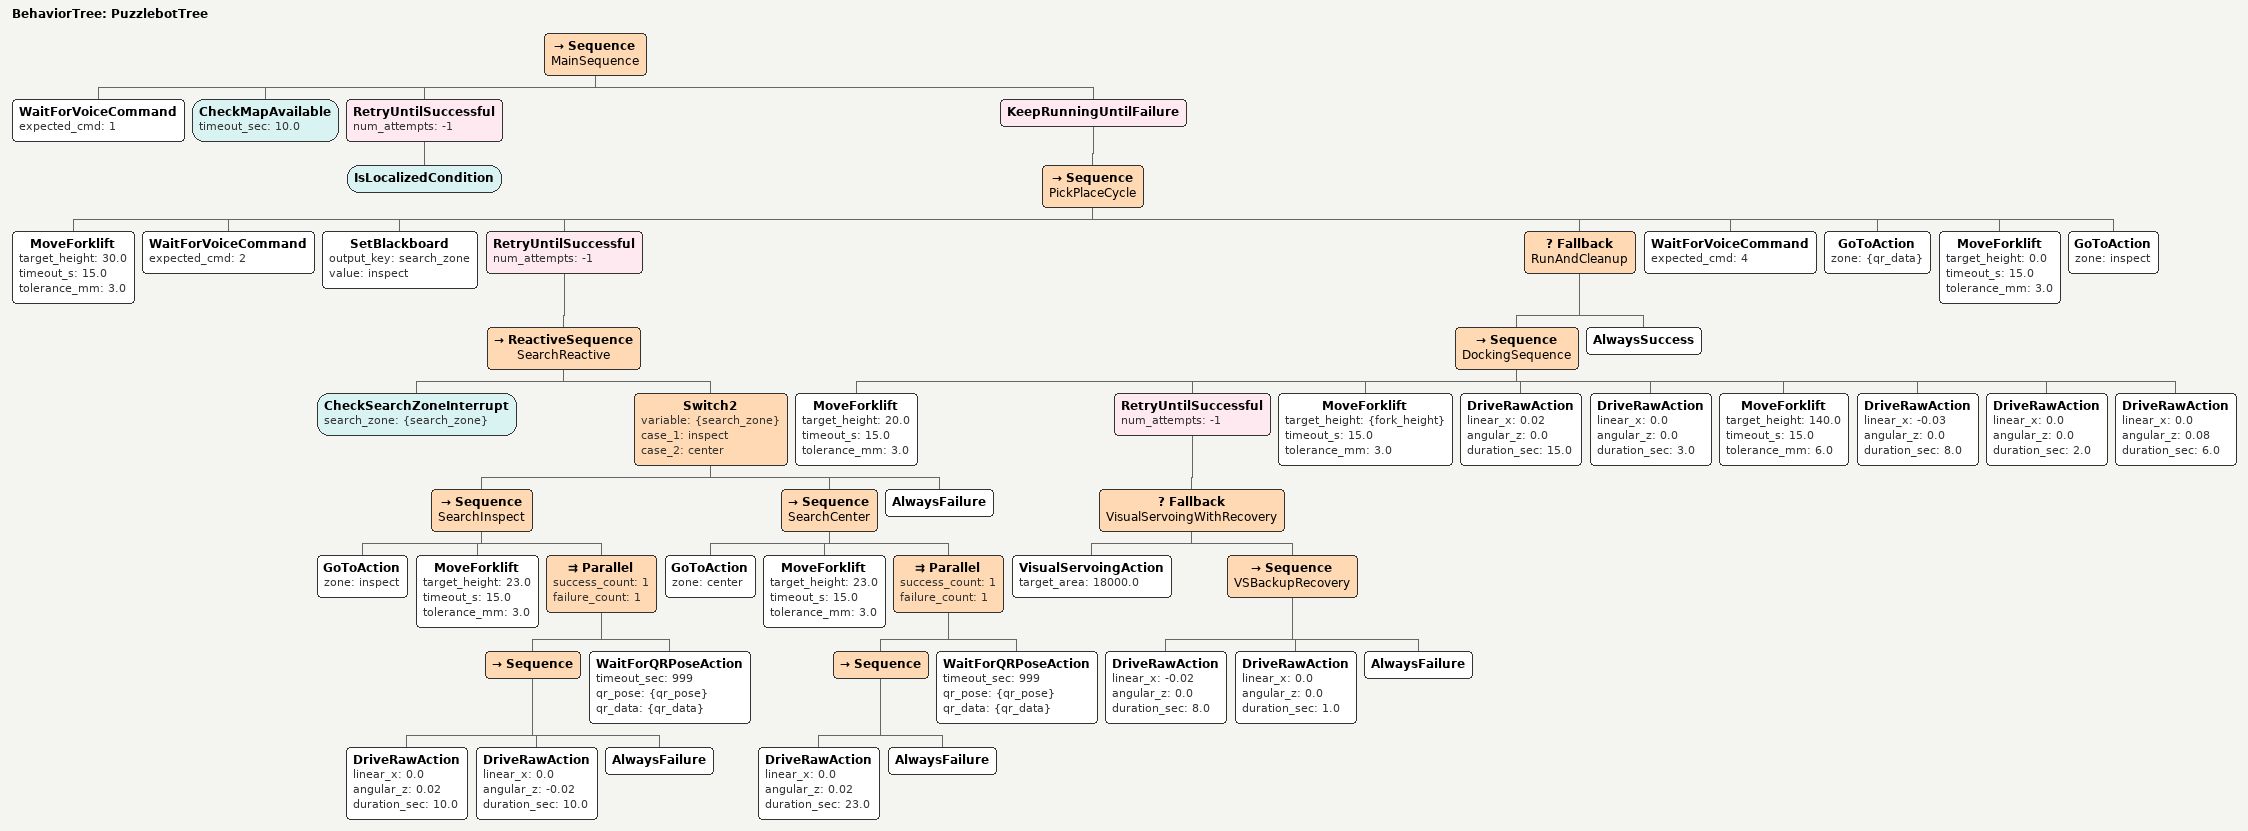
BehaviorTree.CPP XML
<root BTCPP_format="4">
  <BehaviorTree ID="PuzzlebotTree">
    <Sequence name="MainSequence">

      <!-- arranca: nada inicia hasta este comando -->
      <WaitForVoiceCommand expected_cmd="1"/>

      <CheckMapAvailable timeout_sec="10.0"/>
      <RetryUntilSuccessful num_attempts="-1">
        <IsLocalizedCondition/>
      </RetryUntilSuccessful>

      <KeepRunningUntilFailure>
        <Sequence name="PickPlaceCycle">
          <MoveForklift target_height="30.0" timeout_s="15.0" tolerance_mm="3.0"/>

          <!-- recoge: arranca la busqueda, zona inicial inspect -->
          <WaitForVoiceCommand expected_cmd="2"/>
          <SetBlackboard output_key="search_zone" value="inspect"/>

          <!-- busqueda interrumpible: retry hasta encontrar QR -->
          <RetryUntilSuccessful num_attempts="-1">
            <ReactiveSequence name="SearchReactive">

              <!-- guard: cada tick escucha /voice_command -->
              <!-- base/recoge a otra zona => FAILURE y cambia search_zone -->
              <CheckSearchZoneInterrupt search_zone="{search_zone}"/>

              <Switch2 variable="{search_zone}" case_1="inspect" case_2="center">

                <Sequence name="SearchInspect">
                  <GoToAction zone="inspect"/>
                  <MoveForklift target_height="23.0" timeout_s="15.0" tolerance_mm="3.0"/>
                  <Parallel success_count="1" failure_count="1">
                    <Sequence>
                      <DriveRawAction linear_x="0.0" angular_z="0.02" duration_sec="10.0"/>
                      <DriveRawAction linear_x="0.0" angular_z="-0.02" duration_sec="10.0"/>
                      <AlwaysFailure/>
                    </Sequence>
                    <WaitForQRPoseAction timeout_sec="999" qr_pose="{qr_pose}" qr_data="{qr_data}"/>
                  </Parallel>
                </Sequence>

                <Sequence name="SearchCenter">
                  <GoToAction zone="center"/>
                  <MoveForklift target_height="23.0" timeout_s="15.0" tolerance_mm="3.0"/>
                  <Parallel success_count="1" failure_count="1">
                    <Sequence>
                      <DriveRawAction linear_x="0.0" angular_z="0.02" duration_sec="23.0"/>
                      <AlwaysFailure/>
                    </Sequence>
                    <WaitForQRPoseAction timeout_sec="999" qr_pose="{qr_pose}" qr_data="{qr_data}"/>
                  </Parallel>
                </Sequence>

                <AlwaysFailure/>
              </Switch2>

            </ReactiveSequence>
          </RetryUntilSuccessful>

          <!-- docking: NO interrumpible (no hay guard aqui) -->
          <Fallback name="RunAndCleanup">
            <Sequence name="DockingSequence">
              <MoveForklift target_height="20.0" timeout_s="15.0" tolerance_mm="3.0"/>
              <RetryUntilSuccessful num_attempts="-1">
                <Fallback name="VisualServoingWithRecovery">
                  <VisualServoingAction target_area="18000.0"/>
                  <Sequence name="VSBackupRecovery">
                    <DriveRawAction linear_x="-0.02" angular_z="0.0" duration_sec="8.0"/>
                    <DriveRawAction linear_x="0.0"   angular_z="0.0" duration_sec="1.0"/>
                    <AlwaysFailure/>
                  </Sequence>
                </Fallback>
              </RetryUntilSuccessful>
              <MoveForklift target_height="{fork_height}" timeout_s="15.0" tolerance_mm="3.0"/>
              <DriveRawAction linear_x="0.02"  angular_z="0.0" duration_sec="15.0"/>
              <DriveRawAction linear_x="0.0"   angular_z="0.0" duration_sec="3.0"/>
              <MoveForklift target_height="140.0" timeout_s="15.0" tolerance_mm="6.0"/>
              <DriveRawAction linear_x="-0.03" angular_z="0.0" duration_sec="8.0"/>
              <DriveRawAction linear_x="0.0"   angular_z="0.0" duration_sec="2.0"/>
              <DriveRawAction linear_x="0.0"   angular_z="0.08" duration_sec="6.0"/>
            </Sequence>
            <AlwaysSuccess/>
          </Fallback>

          <!-- entrega: va a la zona resuelta por el QR -->
          <WaitForVoiceCommand expected_cmd="4"/>
          <GoToAction zone="{qr_data}"/>

          <MoveForklift target_height="0.0" timeout_s="15.0" tolerance_mm="3.0"/>
          <GoToAction zone="inspect"/>
        </Sequence>
      </KeepRunningUntilFailure>
    </Sequence>
  </BehaviorTree>
</root>
